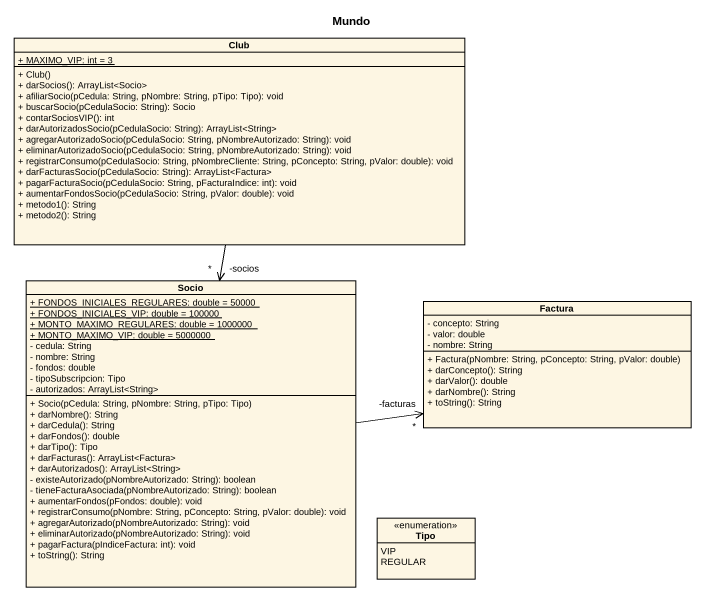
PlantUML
@startuml
title Mundo
hide circle
hide empty members
skinparam classAttributeIconSize 0
class Club {
  {static} + MAXIMO_VIP: int = 3
  + Club()
  + darSocios(): ArrayList<Socio>
  + afiliarSocio(pCedula: String, pNombre: String, pTipo: Tipo): void
  + buscarSocio(pCedulaSocio: String): Socio
  + contarSociosVIP(): int
  + darAutorizadosSocio(pCedulaSocio: String): ArrayList<String>
  + agregarAutorizadoSocio(pCedulaSocio: String, pNombreAutorizado: String): void
  + eliminarAutorizadoSocio(pCedulaSocio: String, pNombreAutorizado: String): void
  + registrarConsumo(pCedulaSocio: String, pNombreCliente: String, pConcepto: String, pValor: double): void
  + darFacturasSocio(pCedulaSocio: String): ArrayList<Factura>
  + pagarFacturaSocio(pCedulaSocio: String, pFacturaIndice: int): void
  + aumentarFondosSocio(pCedulaSocio: String, pValor: double): void
  + metodo1(): String
  + metodo2(): String
}
class Socio {
  {static} + FONDOS_INICIALES_REGULARES: double = 50000
  {static} + FONDOS_INICIALES_VIP: double = 100000
  {static} + MONTO_MAXIMO_REGULARES: double = 1000000
  {static} + MONTO_MAXIMO_VIP: double = 5000000
  - cedula: String
  - nombre: String
  - fondos: double
  - tipoSubscripcion: Tipo
  - autorizados: ArrayList<String>
  + Socio(pCedula: String, pNombre: String, pTipo: Tipo)
  + darNombre(): String
  + darCedula(): String
  + darFondos(): double
  + darTipo(): Tipo
  + darFacturas(): ArrayList<Factura>
  + darAutorizados(): ArrayList<String>
  - existeAutorizado(pNombreAutorizado: String): boolean
  - tieneFacturaAsociada(pNombreAutorizado: String): boolean
  + aumentarFondos(pFondos: double): void
  + registrarConsumo(pNombre: String, pConcepto: String, pValor: double): void
  + agregarAutorizado(pNombreAutorizado: String): void
  + eliminarAutorizado(pNombreAutorizado: String): void
  + pagarFactura(pIndiceFactura: int): void
  + toString(): String
}
class Factura {
  - concepto: String
  - valor: double
  - nombre: String
  + Factura(pNombre: String, pConcepto: String, pValor: double)
  + darConcepto(): String
  + darValor(): double
  + darNombre(): String
  + toString(): String
}
enum Tipo {
  VIP
  REGULAR
}
Club --> "-socios\n*" Socio
Socio -right-> "-facturas\n*" Factura
@enduml
